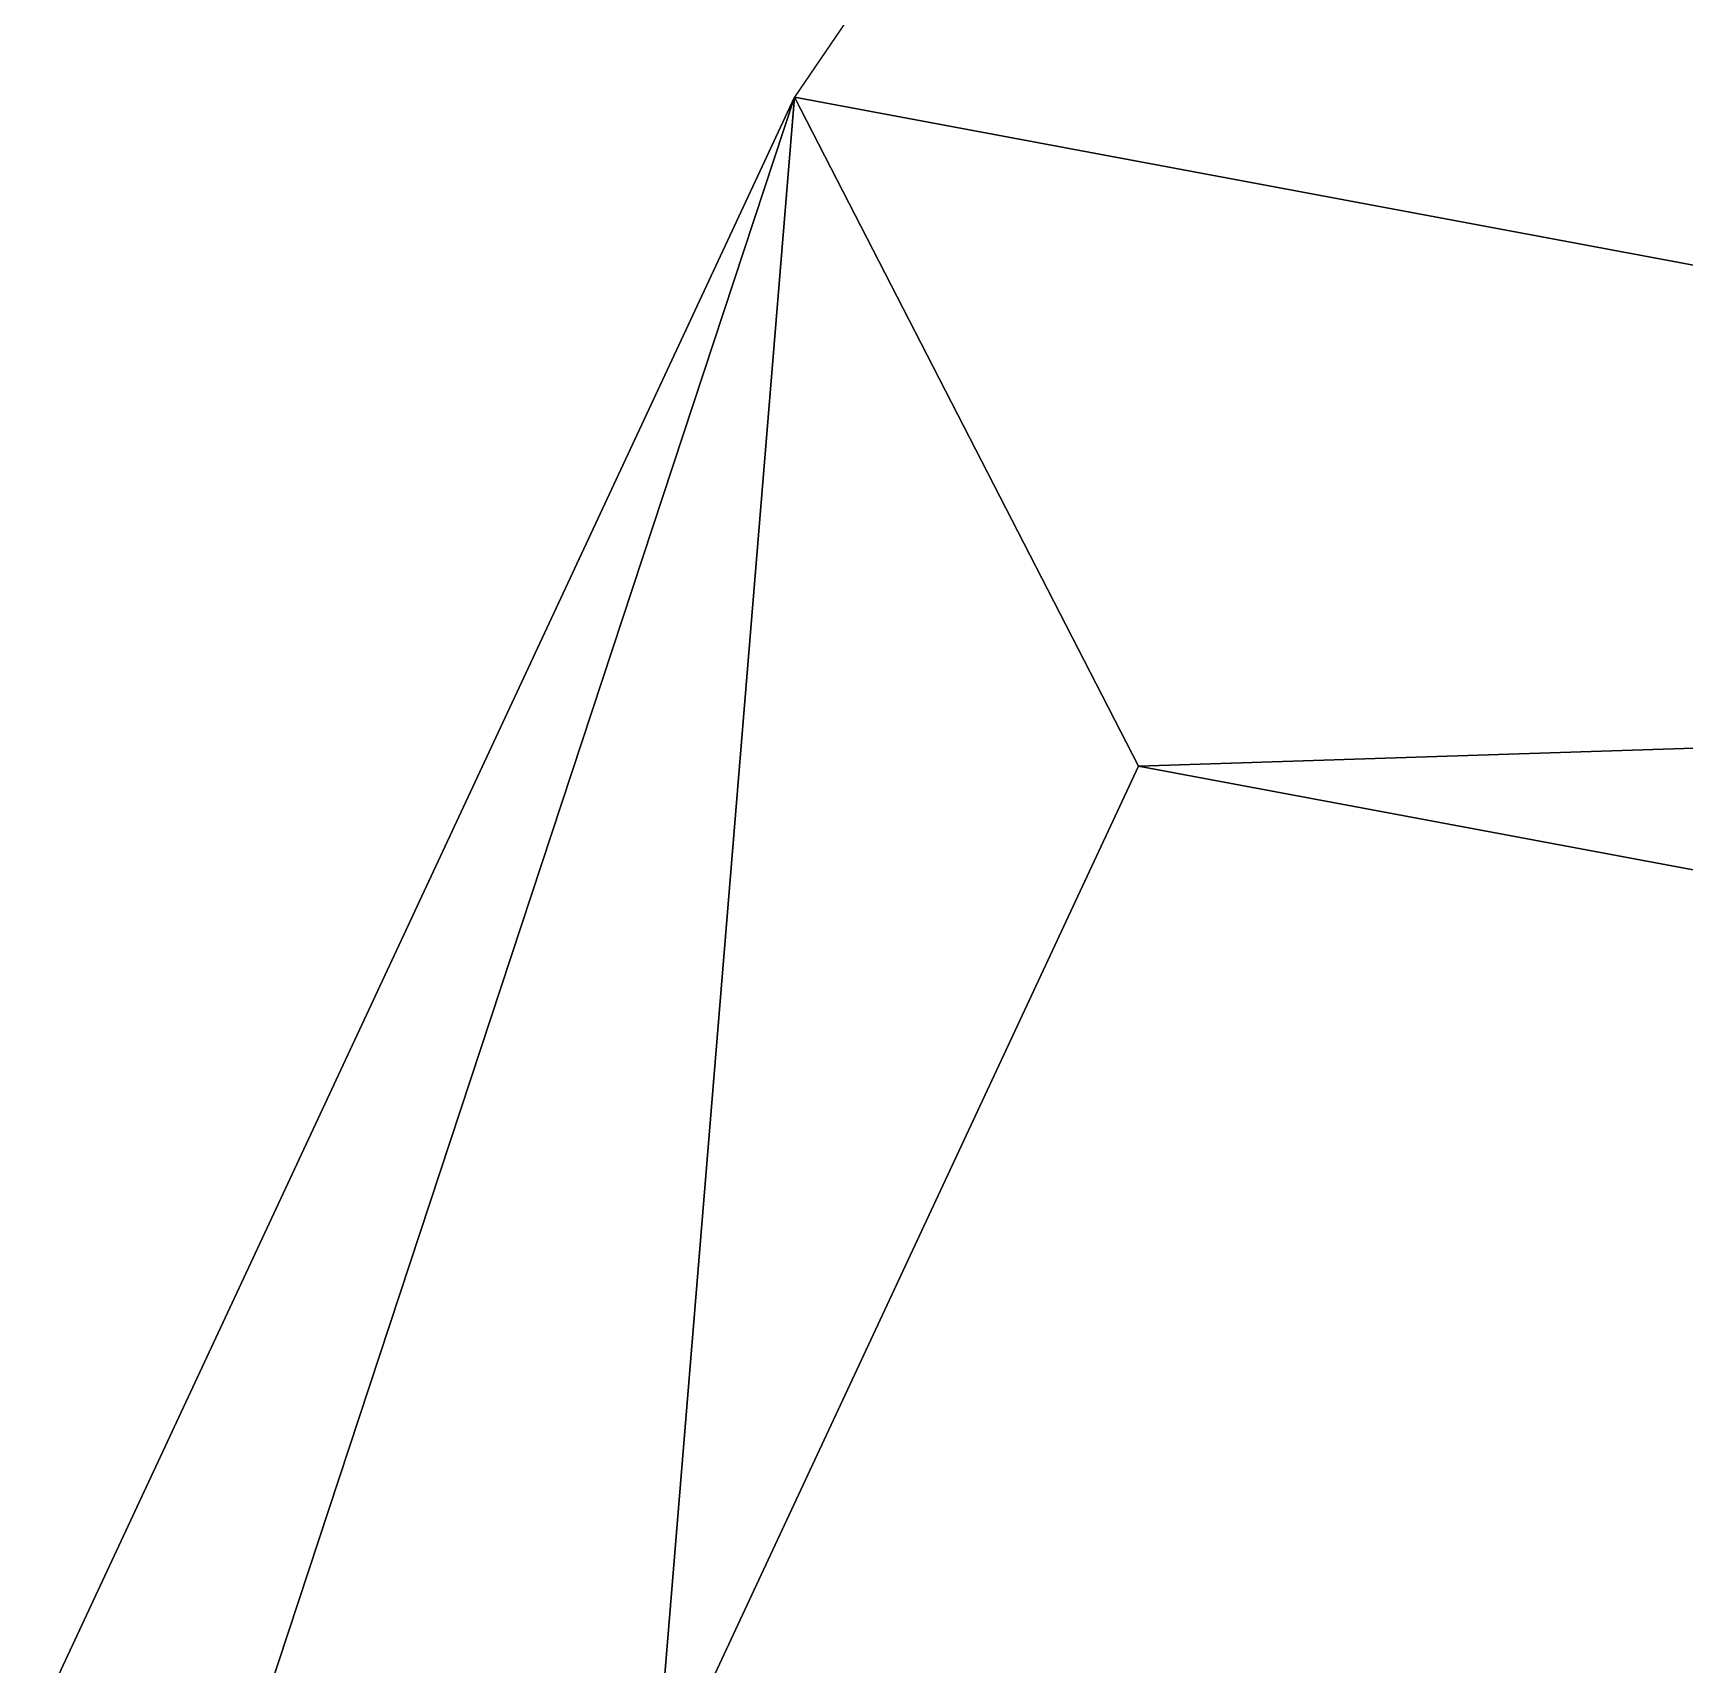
# Model space of a CAD drawing. Extents: x -282 to 16, y -6 to 46.
# Drawn here: x -16.709 to -15.181, y 39.465 to 40.975 of the extents above; entities that cross this region are included whole.
import ezdxf

# ---------------------------------------------------------------- set-up
doc = ezdxf.new("R2010")
doc.units = 0

msp = doc.modelspace()

# ---------------------------------------------------------------- linework, layer by layer
for points in [[(-16.0052, 40.916, -0.3218), (-13.136, 40.3794, -0.0618), (-15.1321, 42.1979, -0.25)], [(-16.0052, 40.916, 0.1382), (-16.5108, 39.3814, 0.1382), (-16.7094, 39.4052, 0.1382)], [(-16.7094, 39.4052, 0.1382), (-16.5108, 39.3814, 0.1382), (-16.0052, 40.916, 0.1382)], [(-16.0052, 40.916, -0.3218), (-16.7094, 39.4052, 0.1382), (-16.7094, 39.4052, -0.3218)], [(-16.7094, 39.4052, 0.1382), (-16.0052, 40.916, -0.3218), (-16.0052, 40.916, 0.1382)], [(-16.0052, 40.916, 0.1382), (-16.0052, 40.916, -0.3218), (-16.7094, 39.4052, 0.1382)], [(-16.7094, 39.4052, -0.3218), (-16.7094, 39.4052, 0.1382), (-16.0052, 40.916, -0.3218)], [(-16.5108, 39.3814, 0.1382), (-16.0052, 40.916, 0.1382), (-16.1348, 39.3362, 0.1382)], [(-16.1348, 39.3362, 0.1382), (-16.0052, 40.916, 0.1382), (-16.5108, 39.3814, 0.1382)], [(-16.1348, 39.3362, 0.1382), (-16.0052, 40.916, 0.1382), (-15.6869, 40.2969, 0.1382)], [(-15.6869, 40.2969, 0.1382), (-16.0052, 40.916, 0.1382), (-16.1348, 39.3362, 0.1382)], [(-13.136, 40.3794, 0.1382), (-13.136, 40.3794, -0.0618), (-16.0052, 40.916, 0.1382)], [(-16.0052, 40.916, -0.3218), (-16.0052, 40.916, 0.1382), (-13.136, 40.3794, -0.0618)], [(-15.6869, 40.2969, 0.1382), (-16.0052, 40.916, 0.1382), (-13.136, 40.3794, 0.1382)], [(-13.136, 40.3794, 0.1382), (-16.0052, 40.916, 0.1382), (-15.6869, 40.2969, 0.1382)], [(-15.6869, 40.2969, 0.1382), (-13.136, 40.3794, 0.1382), (-13.4494, 39.8785, 0.1382)], [(-13.4494, 39.8785, 0.1382), (-13.136, 40.3794, 0.1382), (-15.6869, 40.2969, 0.1382)], [(-15.6869, 40.2969, 0.1382), (-16.1348, 39.3362, -0.0618), (-16.1348, 39.3362, 0.1382)], [(-16.1348, 39.3362, -0.0618), (-15.6869, 40.2969, 0.1382), (-15.6869, 40.2969, -0.0618)], [(-15.6869, 40.2969, -0.0618), (-15.6869, 40.2969, 0.1382), (-16.1348, 39.3362, -0.0618)], [(-16.1348, 39.3362, 0.1382), (-16.1348, 39.3362, -0.0618), (-15.6869, 40.2969, 0.1382)], [(-15.6869, 40.2969, 0.1382), (-13.4494, 39.8785, -0.0618), (-15.6869, 40.2969, -0.0618)], [(-13.4494, 39.8785, -0.0618), (-15.6869, 40.2969, 0.1382), (-13.4494, 39.8785, 0.1382)], [(-13.4494, 39.8785, 0.1382), (-15.6869, 40.2969, 0.1382), (-13.4494, 39.8785, -0.0618)], [(-15.6869, 40.2969, -0.0618), (-13.4494, 39.8785, -0.0618), (-15.6869, 40.2969, 0.1382)]]:
    msp.add_3dface(points)

doc.saveas('drawing.dxf')
